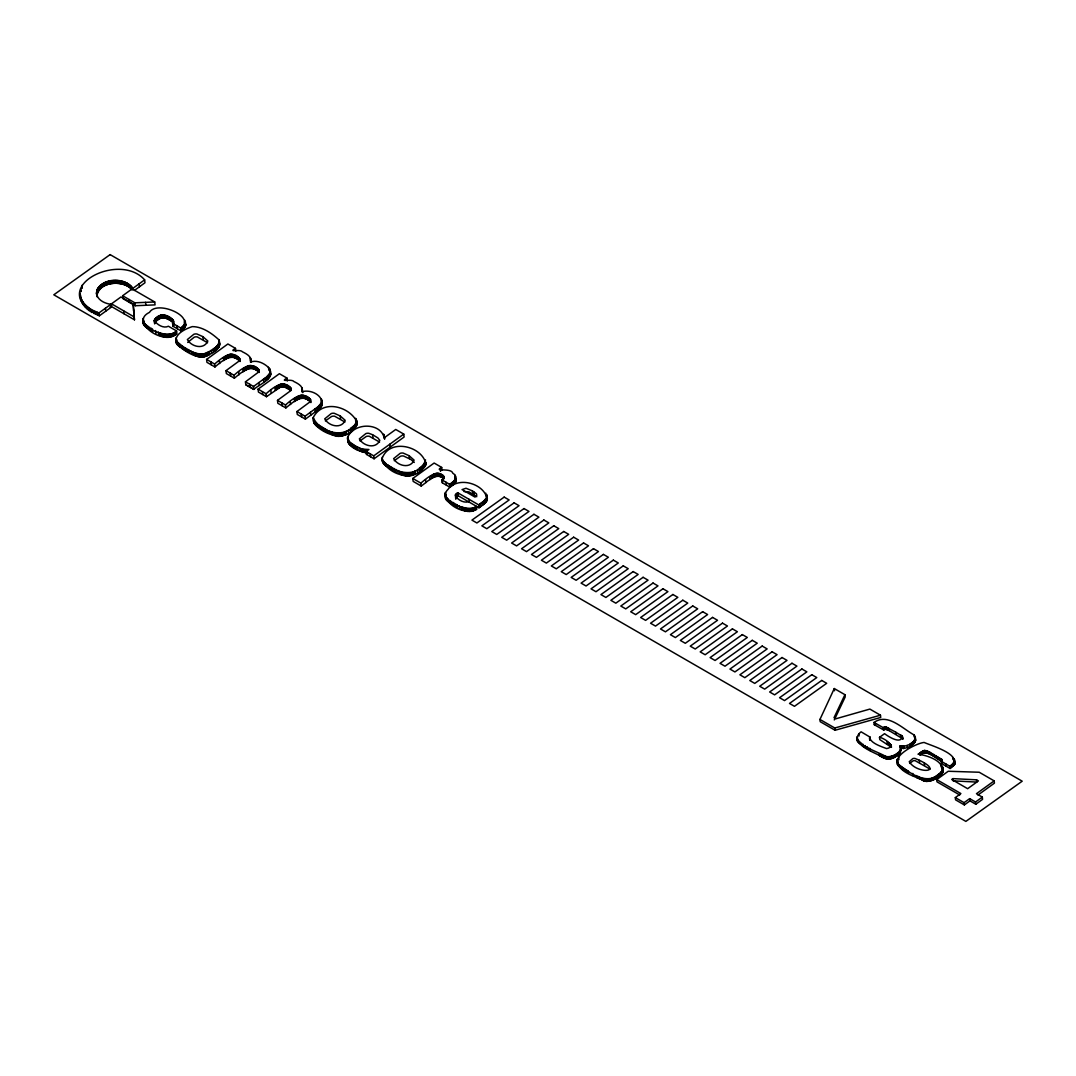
<?xml version="1.0" encoding="UTF-8"?>
<svg xmlns="http://www.w3.org/2000/svg" width="1076" height="1076" viewBox="0 0 1076 1076"><rect width="100%" height="100%" fill="white"/><g stroke="black" fill="none" stroke-linecap="round" stroke-linejoin="round"><path stroke-width="1.5" d="M96.517 293.277C98.817 277.514 124.964 276.303 132.738 288.462L144.641 279.854C118.306 250.21 44.17 289.847 99.342 315.819L111.231 307.211L110.895 304.293C104.816 303.499 97.311 300.137 96.517 293.277L96.934 296.734M96.853 296.196C99.073 280.876 123.431 279.558 132.227 289.995L131.877 287.077M80.391 294.73L80.7 299.088M142.826 320.218C145.126 332.242 166.215 342.76 176.921 333.883L176.585 330.964C167.399 341.859 128.555 322.612 149.483 312.376C157.029 299.626 196.921 316.963 180.781 328.032L181.118 330.951L185.166 327.01L185.677 324.454L184.332 321.98M443.594 475.861L443.944 478.78C436.17 471.49 427.293 482.075 421.187 486.029L420.837 483.111C426.311 478.699 437.932 467.697 444.254 477.085L441.994 479.923L442.344 482.842L449.876 487.186L455.444 482.438L455.619 478.659M870.121 737.181L869.906 739.938L870.121 737.181L861.096 731.815C846.651 742.951 878.944 751.694 885.467 756.388C891.426 758.15 903.168 752.541 899.886 745.816C905.642 747.833 918.366 741.929 914.237 735.016C902.751 728.869 887.673 712.581 874.008 722.467L874.277 724.713L883.53 729.905L885.723 729.259L889.206 730.631L902.697 738.782L902.105 736.159L895.609 732.07L886.503 727.282L883.275 727.658L874.008 722.467M856.94 739.279C861.567 749.205 875.232 752.339 884.015 758.082C888.13 759.858 892.919 758.849 896.442 756.213C903.611 755.191 897.599 746.004 903.41 748.492C907.848 747.928 917.021 744.256 915.232 738.27M214.958 366.956L214.608 364.038C221.091 358.577 231.609 349.054 239.464 358.227L239.8 361.146C231.959 351.973 221.427 361.496 214.958 366.956L206.928 362.33L206.592 359.411L227.897 343.984L235.483 348.355C227.574 352.955 239.961 348.651 242.477 351.839C246.229 353.668 252.578 356.855 250.426 362.074C257.218 359.626 264.575 363.392 269.269 368.234C275.577 378.954 259.45 383.944 253.896 389.391L245.785 384.737L245.449 381.819L258.079 372.457L259.06 369.929C251.757 360.164 240.284 369.566 234.017 375.268L234.366 378.187C240.768 372.995 250.91 363.379 258.818 372.027L258.482 369.108M313.25 417.542C319.935 433.346 348.247 440.407 356.721 421.375C348.893 406.257 322.571 399.061 313.25 417.542L313.977 423.11C324.105 436.493 351.946 443.46 356.707 422.424M313.977 423.11L313.587 420.46M382.088 458.685C389.055 437.905 422.357 445.8 425.975 464.079C417.461 483.514 387.199 475.888 382.088 458.685L382.881 462.895M382.437 461.604L382.491 460.246M347.588 437.461L349.377 441.832L355.685 446.177L362.182 449.163L368.92 449.486L366.136 451.49L366.472 454.408L374.071 458.78L404.119 437.017L403.769 434.099L395.739 429.472L384.172 437.851C380.729 422.343 353.87 422.317 347.588 437.461C346.835 447.011 358.671 451.53 366.472 452.566M949.826 766.247C965.925 755.661 931.13 745.628 924.149 742.453C916.752 742.978 889.516 756.737 899.617 765.251C911.345 774.37 929.879 787.013 941.836 771.169C944.701 760.853 926.382 755.083 918.03 754.195L924.19 750.523L928.722 751.653L941.702 759.374L941.204 761.27L949.826 766.247L950.095 768.493L954.896 763.799L953.861 760.49M897.586 758.822C895.891 772.353 916.389 776.737 926.127 781.391C932.367 781.445 945.898 775.702 942.078 767.968M468.464 501.725C463.917 503.474 456.412 499.318 455.377 494.987L457.717 492.768L458.053 495.686L479.022 507.791L484.267 503.918L487.172 500.165C486.096 484.173 458.228 475.31 447.872 489.526C436.789 499.91 468.88 513.454 476.439 506.339L476.789 509.257C465.8 515.283 446.258 506.218 444.899 493.776M487.172 500.165L486.863 495.202M455.659 498.309L458.053 495.686M270.426 375.766L270.237 370.238M309.982 398.833L310.318 401.751C302.396 393.117 292.269 402.72 285.866 407.925L285.517 405.006C291.771 399.304 303.257 389.889 310.56 399.653L309.579 402.182L296.936 411.543L297.285 414.462L305.382 419.115L318.483 409.553L321.926 405.504C323.97 395.215 310.439 389.001 301.912 391.798C304.078 386.593 297.729 383.392 293.977 381.576C291.448 378.375 279.061 382.693 286.969 378.079L279.397 373.708L258.079 389.135L258.428 392.054L266.458 396.694L280.123 387.333L284.629 387.051L290.991 390.561L290.641 387.642M321.926 405.504L321.105 400.877M181.118 330.951L172.927 326.216L172.59 323.298L173.653 321.455C170.169 314.192 157.809 312.121 154.312 320.621C157.096 324.602 163.417 328.799 168.421 326.243L176.585 330.964M154.648 323.54L154.541 319.72M143.727 320.85L143.216 323.674M449.876 487.186L449.539 484.267C453.843 482.478 458.86 476.359 452.821 473.238C451.328 467.441 432.727 472.082 441.698 467.414L434.126 463.043L412.807 478.47L413.157 481.389L421.187 486.029M176.276 340.89C183.404 347.602 193.196 354.515 203.431 354.058C209.228 351.57 220.499 347.427 218.778 339.666C211.649 333.17 202.288 326.606 192.281 326.62C185.099 328.987 173.007 334.461 176.625 343.809C183.754 350.52 193.532 357.434 203.781 356.976C210.291 354.3 221.737 349.781 219.289 340.85M382.545 459.977C392.632 473.776 419.062 479.493 425.558 459.936M81.359 290.399L81.009 291.556L80.673 288.637M446.177 494.678L445.276 498.04M187.708 342.464L194.205 337.191A3.914 2.529 -6.7 0 1 197.325 336.936L207.587 342.746M347.938 440.38L347.79 436.964M176.787 339.828L176.625 343.809M844.929 694.692L834.021 717.692L835.891 718.768L869.865 709.084L880.464 715.204L880.733 717.463L835.07 730.254L820.208 721.687L819.952 719.44L834.277 688.546L844.929 694.692L845.198 696.939L834.29 719.938M479.022 507.791L478.685 504.873L483.918 500.999L486.836 497.246M869.637 737.692C871.049 743.274 880.854 746.394 886.597 748.587C897.263 746.771 884.001 737.988 879.509 737.329L884.566 733.671C887.66 736.024 900.76 744.955 902.428 736.535M245.785 384.737L253.869 389.404L253.546 386.472L266.646 376.909L270.089 372.847M305.382 419.115L305.046 416.197L318.146 406.634L321.576 402.585M909.664 763.422L913.067 760.853A3.255 2.098 -6.7 0 1 915.151 760.665L930.094 769.125M154.89 322.639C159.49 315.268 169.214 317.46 173.814 323.54M172.927 326.216L173.734 325.275L173.223 320.244M325.369 420.918L331.556 416.493A3.914 2.529 -6.7 0 1 334.69 416.237L344.939 422.048M359.989 440.945L366.176 436.52A3.914 2.529 -6.7 0 1 369.31 436.264L379.572 442.075M394.273 460.703L400.46 456.278A3.914 2.529 -6.7 0 1 403.594 456.022L410.884 459.492L414.273 462.451M950.095 768.493L941.473 763.516L942.119 762.951M442.344 482.842L442.478 479.546M80.041 294.004C80.942 303.849 90.33 310.144 98.992 312.901L110.895 304.293M111.501 303.822L120.956 296.976L133.182 304.037L134.46 319.801L111.837 306.741L111.501 303.822L134.11 316.882L134.46 319.801M122.637 295.752L132.092 288.906L154.715 301.966L155.052 304.885L135.213 305.732L122.987 298.671L122.637 295.752L134.863 302.813L154.715 301.966M134.365 290.453L144.978 282.773L144.641 279.854M234.366 378.187L226.337 373.56L226 370.642L238.684 361.348L239.84 359.666L239.464 358.227M266.458 396.694L266.108 393.776C272.376 387.965 284.172 378.496 291.327 388.665L290.184 391.072L277.487 400.366L277.837 403.285L285.866 407.925M366.472 454.408L367.763 453.48M374.071 458.78L373.735 455.861L403.769 434.099M959.738 794.976L936.981 781.835L936.725 779.589L948.225 771.263L979.214 772.245L994.17 780.88L994.439 783.126L977.976 795.043M952.892 778.62L951.709 779.468L967.66 788.695L978.407 780.907L976.537 779.831L952.892 778.62L953.148 780.867L976.793 782.077L976.537 779.831M964.352 804.915L964.083 802.669L969.678 798.621L969.947 800.867L964.352 804.915L955.569 799.845L955.313 797.598L960.895 793.55L936.725 779.589M994.17 780.88L976.443 793.711L982.307 797.101L982.576 799.347L975.811 804.256L969.947 800.867M975.811 804.256L975.542 802.01L982.307 797.101M941.702 759.374L941.971 761.62C935.676 758.809 927.7 748.856 920.531 754.814L920.262 752.568M874.277 724.713L875.662 723.812M464.025 491.584L468.948 491.853L476.789 496.709M819.952 719.44L834.801 728.008L880.464 715.204M110.034 306.996L111.231 307.211M372.605 434.744L368.96 433.346A3.914 2.529 -6.7 0 0 365.84 433.601L359.344 438.873C363.217 446.042 375.901 449.459 379.801 440.353L377.878 437.919L372.605 434.744L372.955 437.663M919.308 760.248L914.882 758.419A3.255 2.098 -6.7 0 0 912.798 758.607L909.233 761.741C917.021 774.317 944.957 772.501 919.308 760.248L919.577 762.494M202.88 336.654L196.989 334.017A3.914 2.529 -6.7 0 0 193.855 334.273L187.372 339.545C191.246 346.728 203.929 350.13 207.829 341.025L202.88 336.654L203.23 339.572M340.231 415.941L334.34 413.319A3.914 2.529 -6.7 0 0 331.206 413.574L324.723 418.846C328.597 426.029 341.28 429.432 345.181 420.326L340.231 415.941L340.581 418.86M409.149 455.726L403.244 453.104A3.914 2.529 -6.7 0 0 400.124 453.359L393.628 458.632C397.501 465.814 410.185 469.217 414.099 460.111L409.149 455.726L409.485 458.645M472.418 490.898L466.002 488.248L462.048 489.607L474.987 497.085L476.803 495.39L476.439 493.79L472.418 490.898L472.767 493.817M245.449 381.819L253.546 386.472M296.936 411.543L305.046 416.197M366.136 451.49L373.735 455.861M172.59 323.298L180.781 328.032M441.994 479.923L449.539 484.267M457.717 492.768L478.685 504.873M891.184 745.09L891.453 747.336L879.778 739.589L879.509 737.329M969.678 798.621L975.542 802.01M206.592 359.411L214.608 364.038M226 370.642L234.017 375.268M258.079 389.135L266.108 393.776M277.487 400.366L285.517 405.006M412.807 478.47L420.837 483.111M955.313 797.598L964.083 802.669M355.524 420.689L355.954 421.241L355.618 418.322M383.702 436.708L384.63 438.551M269.605 371.153L270.695 374.26M301.764 389.7L302.719 392.014M250.264 359.962L251.219 362.276L250.869 359.357M425.625 462.209L425.975 464.079M219.114 342.585L219.639 343.769M487.051 497.489L487.374 498.847M954.587 759.79L954.963 763.395M954.291 759.239L954.896 763.799M954.035 758.768L954.304 761.028M954.452 761.889L954.721 764.135M954.264 762.279L954.52 764.525M954.008 762.615L954.264 764.861M953.699 763.005L953.968 765.251M952.663 757.262L952.919 759.508M953.39 763.341L953.645 765.587M953.013 763.731L953.282 765.977M952.273 764.35L952.542 766.596M951.413 765.076L951.682 767.322M950.686 765.614L950.955 767.861M945.844 763.947L946.113 766.193M941.85 759.535L942.119 761.781M942.764 767.403L943.235 770.793M942.468 766.704L943.101 771.667M941.392 759.131L941.661 761.378M942.307 766.394L942.563 768.641M942.657 769.838L942.926 772.084M941.487 761.028L941.756 763.274M942.038 766.031L942.307 768.277M942.442 770.308L942.71 772.555M941.043 758.849L941.473 763.516M942.159 770.712L942.428 772.958M941.836 771.169L942.105 773.429M940.989 764.834L941.244 767.08M941.473 771.573L941.742 773.819M939.469 757.827L939.738 760.073M941.056 772.03L941.325 774.276M940.209 772.77L940.478 775.016M937.64 756.63L937.909 758.876M939.227 773.644L939.482 775.89M938.353 774.29L938.622 776.536M935.986 755.648L936.241 757.894M937.344 775.043L937.613 777.289M934.035 754.505L934.304 756.751M936.604 775.567L936.86 777.813M935.73 776.159L935.986 778.405M932.435 753.617L932.704 755.863M934.963 776.63L935.232 778.876M934.076 777.168L934.331 779.414M930.565 752.568L930.834 754.814M933.282 777.558L933.551 779.818M929.718 752.151L929.987 754.397M932.367 778.029L932.623 780.275M928.722 751.653L928.992 753.913M931.547 778.325L931.816 780.571M927.848 751.29L928.104 753.536M930.592 778.674L930.861 780.92M926.813 750.86L927.082 753.106M926.396 750.739L926.665 752.985M929.745 778.863L930.014 781.109M925.911 750.577L926.167 752.837M925.441 750.523L925.71 752.77M928.763 779.078L929.032 781.324M924.889 750.456L925.158 752.702M924.566 750.497L924.835 752.743M927.875 779.132L928.144 781.378M924.19 750.523L924.445 752.783M923.854 750.618L924.109 752.864M923.464 750.725L923.719 752.971M926.853 779.199L927.108 781.445M926.396 779.172L926.651 781.418M922.804 751.035L923.06 753.281M924.297 763.153L924.566 765.399M925.858 779.145L926.127 781.391M925.387 779.078L925.656 781.324M922.038 751.398L922.293 753.644M924.849 778.997L925.118 781.243M921.433 751.774L921.702 754.034M924.365 778.876L924.634 781.122M920.747 752.232L921.002 754.478M923.813 778.755L924.069 781.001M923.316 778.594L923.585 780.84M919.698 752.971L919.967 755.217M922.751 778.405L923.006 780.651M921.258 777.787L921.527 780.033M915.246 736.683L915.663 740.503M915.125 736.361L915.515 741.041M919.536 777.06L919.805 779.306M915.003 739.346L915.273 741.593M913.887 734.679L914.156 736.925M914.654 739.898L914.909 742.144M914.183 740.476L914.452 742.722M918.164 776.361L918.433 778.607M913.591 741.108L913.847 743.355M912.851 741.781L913.12 744.027M916.564 775.554L916.833 777.8M912.004 742.507L912.26 744.753M911.009 743.274L911.278 745.52M909.892 744.094L910.162 746.354M912.771 773.415L913.026 775.662M907.202 745.466L907.458 747.712M908.332 770.927L908.601 773.173M903.961 746.179L904.23 748.425M906.786 770.026L907.055 772.272M902.562 736.751L902.912 739.212M902.105 736.159L902.508 738.566M901.917 735.971L902.172 738.217M903.154 746.246L903.41 748.492M901.661 735.769L901.93 738.015M901.352 735.54L901.607 737.786M902.334 746.206L902.603 748.452M900.975 735.285L901.244 737.531M904.97 768.977L905.239 771.223M900.545 735.002L900.814 737.248M901.822 746.166L902.078 748.425M904.109 768.439L904.378 770.685M901.284 746.112L901.553 748.358M900.747 746.018L901.015 748.264M900.666 747.013L901.177 750.631M903.1 767.82L903.369 770.066M900.504 746.677L900.773 748.923M900.208 745.897L900.572 748.587M900.182 750.55L900.451 752.797M902.266 767.242L902.522 769.488M901.284 766.569L901.54 768.815M900.504 765.964L900.773 768.21M898.393 752.433L898.648 754.679M898.702 757.383L898.971 759.629M899.617 765.251L899.886 767.511M895.609 732.07L895.878 734.316M898.985 764.632L899.24 766.879M897.25 753.24L897.518 755.487M898.245 763.906L898.5 766.152M897.801 763.274L898.07 765.52M897.303 759.266L897.572 761.512M897.115 759.777L897.371 762.037M897.29 762.534L897.545 764.794M896.173 753.967L896.442 756.213M896.94 760.221L897.411 764.471M895.165 754.599L895.42 756.845M894.196 755.137L894.465 757.383M893.309 755.594L893.564 757.84M892.461 755.957L892.73 758.203M888.951 728.385L889.206 730.631M890.941 744.727L891.197 746.973M890.511 744.269L890.767 746.515M888.225 728.022L888.494 730.268M891.654 756.253L891.923 758.499M889.906 743.731L890.161 745.991M887.579 727.726L887.835 729.972M889.112 743.126L889.381 745.372M890.847 756.468L891.116 758.715M887.001 727.484L887.27 729.73M890.04 756.63L890.309 758.876M886.503 727.282L886.758 729.528M888.144 742.44L888.413 744.686M886.073 727.147L886.328 729.393M885.709 727.067L885.978 729.313M889.233 756.724L889.489 758.97M885.454 727.013L885.723 729.259M885.185 726.999L885.454 729.246M887.001 741.66L887.27 743.906M884.902 727.026L885.171 729.272M888.413 756.737L888.682 758.997M884.62 727.08L884.875 729.326M884.311 727.161L884.58 729.407M887.606 756.697L887.861 758.943M884.001 727.295L884.257 729.541M883.652 727.457L883.921 729.703M887.081 756.67L887.35 758.916M883.275 727.658L883.53 729.905M886.557 756.603L886.826 758.849M886.019 756.509L886.288 758.755M885.467 756.388L885.736 758.634M884.916 756.24L885.185 758.486M884.351 756.065L884.62 758.311M883.746 755.836L884.015 758.082M883.046 755.54L883.315 757.8M882.266 755.191L882.522 757.437M881.392 754.76L881.648 757.006M880.424 754.276L880.693 756.522M879.374 753.711L879.643 755.957M869.852 737.45L870.107 739.696M869.475 737.907L869.744 740.153M869.812 748.291L870.067 750.55M867.35 746.878L867.619 749.125M865.158 745.56L865.427 747.807M863.234 744.336L863.49 746.583M861.553 743.207L861.822 745.453M860.141 742.171L860.397 744.417M858.823 733.738L859.092 735.997M858.971 741.23L859.24 743.476M858.056 740.342L858.325 742.588M857.37 739.481L857.639 741.727M856.684 737.033L857.182 740.893M834.277 688.546L834.546 690.792M834.801 728.008L835.07 730.254M486.715 494.57L487.28 499.452M486.54 497.838L486.877 500.757M485.774 493.185L486.123 496.103M486.191 498.524L486.54 501.443M485.733 499.103L486.07 502.021M485.195 499.775L485.545 502.694M484.603 500.34L484.953 503.259M483.918 500.999L484.267 503.918M482.519 502.089L482.855 505.007M480.878 503.366L481.228 506.285M479.869 504.066L480.205 506.984M475.686 506.769L476.036 509.688M473.696 491.651L474.032 494.57M474.812 507.267L475.162 510.185M474.045 507.603L474.395 510.522M473.158 507.993L473.494 510.912M472.324 508.235L472.66 511.154M471.355 508.491L471.691 511.409M470.414 508.598L470.75 511.517M468.988 499.277L469.338 502.21M469.311 508.733L469.647 511.651M468.383 508.679L468.719 511.598M467.293 508.625L467.643 511.544M466.325 508.423L466.675 511.342M465.209 508.195L465.558 511.113M464.24 507.885L464.576 510.804M463.11 507.522L463.447 510.441M462.142 507.132L462.492 510.051M461.039 506.688L461.375 509.607M459.25 505.787L459.6 508.706M455.525 476.17L456.103 480.837M455.646 478.295L455.995 481.214M457.287 493.09L457.623 496.009M455.525 478.739L455.861 481.658M454.731 474.96L455.081 477.879M455.323 479.102L455.673 482.021M455.094 479.519L455.444 482.438M456.775 493.454L457.125 496.372M456.399 493.79L456.735 496.709M454.502 480.205L454.852 483.124M455.955 494.193L456.291 497.112M457.192 504.752L457.529 507.67M455.686 494.556L456.036 497.475M453.816 481.012L454.166 483.931M455.377 494.987L455.794 499.264M453.063 481.644L453.413 484.563M455.74 503.931L456.09 506.85M452.189 482.384L452.525 485.303M454.072 502.976L454.408 505.895M451.395 482.976L451.732 485.895M452.835 502.236L453.171 505.155M450.467 483.649L450.804 486.567M450.037 483.944L450.387 486.863M451.382 501.389L451.732 504.308M450.064 500.501L450.414 503.42M448.531 499.479L448.88 502.398M446.056 482.263L446.392 485.182M447.939 498.995L448.288 501.914M447.253 498.43L447.589 501.349M446.755 497.932L447.091 500.851M446.163 497.341L446.513 500.259M443.245 475.579L443.581 478.497M445.329 492.445L445.679 495.363M445.8 496.83L446.136 499.748M445.101 493.171L445.451 496.09M442.828 475.242L443.178 478.161M445.168 495.727L445.706 499.156M441.698 467.414L442.048 470.333M442.344 474.933L442.693 477.852M441.779 474.57L442.128 477.488M440.232 468.477L440.568 471.396M440.958 474.18L441.308 477.098M440.003 473.722L440.34 476.641M439.237 473.534L439.586 476.453M438.349 473.305L438.685 476.224M437.636 473.279L437.972 476.197M436.802 473.252L437.138 476.17M436.116 473.373L436.466 476.291M435.336 473.507L435.672 476.426M434.677 473.749L435.013 476.668M433.91 474.032L434.26 476.95M433.265 474.381L433.615 477.3M432.512 474.785L432.861 477.704M431.194 475.673L431.543 478.591M429.674 476.708L430.01 479.627M425.464 461.725L425.8 464.644M425.262 462.384L425.612 465.303M425.074 462.761L425.423 465.679M424.859 463.191L425.195 466.11M424.59 463.541L424.939 466.459M424.28 463.958L424.63 466.876M425.585 479.667L425.935 482.586M423.608 464.644L423.944 467.562M422.814 465.424L423.15 468.342M422.007 466.056L422.357 468.975M421.079 466.796L421.415 469.714M420.259 467.387L420.608 470.306M419.304 468.073L419.653 470.992M417.421 469.378L417.757 472.297M415.215 470.885L415.551 473.803M414.421 471.328L414.771 474.247M413.493 471.853L413.843 474.772M412.659 472.203L412.996 475.121M411.678 472.62L412.014 475.538M410.763 472.862L411.113 475.78M409.7 473.144L410.05 476.063M408.705 473.252L409.041 476.17M407.535 473.373L407.885 476.291M406.62 473.319L406.97 476.238M405.558 473.252L405.908 476.17M404.616 473.036L404.966 475.955M403.527 472.794L403.877 475.713M402.585 472.485L402.922 475.404M401.483 472.108L401.819 475.027M400.554 471.718L400.891 474.637M399.465 471.261L399.815 474.18M397.743 470.36L398.08 473.279M395.739 469.324L396.076 472.243M394.327 468.517L394.677 471.436M389.889 444.159L390.238 447.078M392.7 467.562L393.036 470.481M391.274 466.755L391.624 469.674M389.62 465.8L389.956 468.719M388.059 464.819L388.409 467.737M384.051 434.919L384.643 439.196M383.836 434.516L384.172 437.434M383.648 434.166L383.998 437.085M386.257 463.662L386.593 466.58M385.544 463.11L385.894 466.029M384.724 462.478L385.074 465.397M384.145 461.913L384.482 464.832M383.46 461.241L383.796 464.16M383.029 460.662L383.379 463.581M382.155 457.327L382.679 462.303M370.225 453.843L370.561 456.762M365.625 449.674L365.975 452.592M365.168 449.647L365.504 452.566M364.616 449.62L364.966 452.539M364.065 449.553L364.401 452.471M363.406 449.459L363.755 452.377M362.841 449.324L363.19 452.243M362.182 449.163L362.531 452.081M361.079 448.759L361.428 451.678M356.64 420.151L357.017 423.635M356.721 421.375L357.057 424.294M359.801 448.288L360.137 451.207M356.129 418.967L356.896 424.859M356.358 422.599L356.694 425.518M356.169 422.976L356.506 425.894M355.941 423.406L356.29 426.325M355.685 423.756L356.022 426.674M355.376 424.173L355.712 427.091M357.582 447.226L357.931 450.145M354.69 424.859L355.04 427.777M356.707 446.742L357.057 449.66M353.896 425.639L354.246 428.557M355.685 446.177L356.035 449.095M353.103 426.271L353.439 429.19M354.475 445.451L354.824 448.369M352.161 427.011L352.511 429.929M351.354 427.602L351.691 430.521M353.062 444.617L353.412 447.535M350.399 428.288L350.736 431.207M351.865 443.796L352.215 446.715M350.48 442.828L350.83 445.746M348.503 429.593L348.853 432.512M349.969 442.37L350.319 445.289M349.377 441.832L349.713 444.751M348.947 441.362L349.296 444.28M348.463 440.797L348.812 443.715M348.167 440.286L348.503 443.204M347.548 438.04L348.167 442.613M346.311 431.099L346.647 434.018M345.517 431.543L345.853 434.462M344.589 432.068L344.925 434.986M343.742 432.418L344.091 435.336M342.76 432.834L343.109 435.753M341.859 433.077L342.195 435.995M340.796 433.359L341.132 436.278M339.787 433.467L340.137 436.385M338.631 433.588L338.967 436.506M337.716 433.534L338.052 436.452M336.654 433.467L336.99 436.385M335.712 433.251L336.048 436.17M334.623 433.009L334.959 435.928M333.668 432.7L334.017 435.619M332.565 432.323L332.914 435.242M331.637 431.933L331.986 434.852M330.561 431.476L330.897 434.395M328.826 430.575L329.175 433.493M326.822 429.539L327.171 432.458M325.423 428.732L325.759 431.651M321.737 399.976L322.181 403.998M321.361 398.94L322.06 404.684M321.213 403.258L321.549 406.177M323.782 427.777L324.132 430.696M320.782 404.038L321.132 406.957M320.231 404.657L320.567 407.575M322.37 426.97L322.706 429.889M319.572 405.383L319.922 408.302M318.913 405.961L319.263 408.88M320.702 426.015L321.051 428.934M318.146 406.634L318.483 409.553M319.155 425.033L319.491 427.952M316.68 407.737L317.03 410.655M317.339 423.877L317.689 426.795M314.986 409.001L315.322 411.92M316.64 423.325L316.976 426.244M315.819 422.693L316.156 425.612M315.228 422.128L315.577 425.047M314.542 421.456L314.891 424.374M314.125 420.877L314.474 423.796M313.21 418.268L313.519 421.819M310.56 399.653L310.897 402.572M310.291 399.277L310.628 402.195M309.484 398.416L309.821 401.335M308.906 397.945L309.242 400.864M310.399 412.323L310.735 415.242M308.166 397.474L308.516 400.393M307.319 396.936L307.655 399.855M306.418 396.479L306.754 399.398M305.369 395.941L305.705 398.873M304.562 395.672L304.911 398.591M303.634 395.349L303.983 398.268M302.047 387.885L302.692 392.605M302.907 395.255L303.244 398.174M302.06 395.134L302.396 398.053M301.374 395.188L301.71 398.107M300.581 395.255L300.917 398.174M299.908 395.457L300.244 398.376M299.115 395.686L299.464 398.604M301.293 414.045L301.643 416.963M298.429 396.022L298.778 398.94M297.635 396.425L297.971 399.344M296.895 396.883L297.245 399.801M296.048 397.407L296.398 400.326M295.241 397.972L295.591 400.904M294.299 398.645L294.649 401.563M290.278 387.266L290.614 390.185M289.242 386.58L289.592 389.499M290.251 401.577L290.587 404.495M288.045 385.786L288.395 388.705M286.969 378.079L287.319 380.998M287.131 385.316L287.467 388.234M286.055 384.764L286.391 387.683M285.234 384.468L285.584 387.387M284.293 384.132L284.629 387.051M283.553 384.024L283.903 386.943M282.706 383.89L283.042 386.809M282.02 383.93L282.369 386.849M281.226 383.984L281.562 386.903M280.554 384.186L280.903 387.104M279.773 384.414L280.123 387.333M281.804 402.868L282.154 405.786M279.087 384.751L279.424 387.669M278.281 385.141L278.63 388.059M277.541 385.611L277.89 388.53M276.68 386.15L277.03 389.068M275.859 386.728L276.196 389.647M274.905 387.414L275.241 390.332M269.861 369.202L270.574 374.959M269.538 368.678L269.888 371.597M269.713 373.52L270.063 376.439M268.475 367.32L268.825 370.238M269.296 374.3L269.632 377.219M270.843 390.346L271.179 393.265M268.731 374.919L269.067 377.837M268.085 375.645L268.422 378.564M267.413 376.223L267.763 379.142M266.646 376.909L266.996 379.828M265.194 377.999L265.53 380.917M263.486 379.277L263.835 382.195M262.396 391.637L262.746 394.556M258.791 369.552L259.141 372.471M257.984 368.691L258.334 371.61M257.406 368.207L257.756 371.126M258.899 382.599L259.235 385.517M256.68 367.75L257.016 370.669M255.819 367.212L256.169 370.131M254.918 366.755L255.268 369.673M253.869 366.217L254.218 369.135M253.075 365.948L253.411 368.866M252.134 365.625L252.483 368.543M250.56 358.16L251.044 361.63M251.407 365.517L251.757 368.436M250.21 357.555L250.56 360.473M250.56 365.396L250.91 368.315M249.874 365.463L250.224 368.382M249.081 365.517L249.43 368.436M248.408 365.719L248.758 368.638M247.628 365.961L247.964 368.88M249.807 384.32L250.143 387.239M246.942 366.297L247.278 369.216M246.135 366.687L246.485 369.606M245.409 367.145L245.745 370.063M244.561 367.683L244.898 370.601M243.754 368.248L244.091 371.166M242.813 368.907L243.149 371.825M239.652 358.604L240.002 361.523M239.141 357.905L239.491 360.823M238.778 357.528L239.114 360.447M237.756 356.855L238.092 359.774M238.751 371.852L239.087 374.771M236.559 356.062L236.895 358.98M235.483 348.355L235.819 351.274M235.631 355.591L235.98 358.51M234.555 355.026L234.891 357.945M233.734 354.744L234.084 357.662M232.793 354.407L233.142 357.326M232.066 354.286L232.403 357.205M231.206 354.152L231.555 357.071M230.52 354.206L230.869 357.124M229.726 354.26L230.076 357.178M229.054 354.448L229.403 357.366M228.273 354.69L228.623 357.609M230.318 373.13L230.654 376.049M227.587 355.026L227.937 357.945M226.794 355.416L227.13 358.335M226.054 355.874L226.39 358.792M225.193 356.425L225.53 359.344M224.359 357.003L224.709 359.922M223.404 357.676L223.741 360.595M219.02 340.204L219.706 344.993M218.778 339.666L219.544 345.557M219.006 343.298L219.343 346.216M218.805 343.674L219.154 346.593M218.589 344.105L218.926 347.023M218.32 344.454L218.67 347.373M218.024 344.871L218.361 347.79M219.343 360.621L219.692 363.54M217.339 345.557L217.688 348.476M216.545 346.337L216.895 349.256M215.751 346.97L216.088 349.902M214.81 347.709L215.16 350.628M213.989 348.301L214.339 351.22M213.048 348.987L213.384 351.919M211.152 350.292L211.501 353.21M210.909 361.899L211.246 364.818M208.946 351.798L209.295 354.717M208.152 352.242L208.502 355.161M207.238 352.767L207.574 355.685M206.39 353.116L206.74 356.035M205.408 353.533L205.758 356.452M204.494 353.775L204.844 356.694M203.431 354.058L203.781 356.976M202.436 354.165L202.786 357.084M201.266 354.286L201.615 357.205M200.365 354.233L200.701 357.151M199.302 354.165L199.638 357.084M198.361 353.95L198.697 356.869M197.258 353.708L197.607 356.64M196.316 353.399L196.666 356.317M195.213 353.022L195.563 355.954M194.285 352.632L194.635 355.551M193.209 352.175L193.546 355.093M191.474 351.274L191.824 354.192M189.47 350.238L189.806 353.157M185.341 321.536L185.677 325.046M184.884 320.285L185.677 325.732M185.099 323.405L185.435 326.324M188.071 349.431L188.408 352.35M184.83 324.091L185.166 327.01M184.467 324.602L184.803 327.521M184.05 325.194L184.386 328.113M186.43 348.476L186.78 351.395M183.606 325.638L183.956 328.557M183.095 326.176L183.431 329.095M185.005 347.669L185.354 350.588M182.019 327.037L182.369 329.955M183.35 346.714L183.7 349.633M181.804 345.732L182.14 348.651M179.988 344.576L180.324 347.494M179.288 344.024L179.625 346.943M177.002 325.84L177.338 328.772M178.468 343.392L178.804 346.311M177.876 342.827L178.226 345.746M177.19 342.155L177.54 345.073M175.724 331.529L176.074 334.448M176.773 341.576L177.11 344.495M176.141 337.622L176.491 340.541M175.859 338.967L176.41 343.217M173.465 320.621L173.855 324.858M174.729 332.188L175.065 335.107M172.927 319.828L173.276 322.746M172.564 319.478L172.913 322.397M172.954 322.867L173.303 325.786M172.147 319.088L172.483 322.006M173.814 332.686L174.164 335.604M171.703 318.765L172.039 321.684M171.192 318.388L171.528 321.307M172.765 333.264L173.101 336.183M170.25 317.824L170.586 320.742M171.756 333.627L172.106 336.546M169.147 317.178L169.497 320.097M168.542 316.828L168.878 319.747M170.586 334.071L170.936 336.99M170.048 334.192L170.385 337.111M167.829 316.438L168.165 319.357M169.403 334.34L169.739 337.259M167.049 316.062L167.399 318.98M168.811 334.407L169.161 337.326M166.148 315.618L166.498 318.536M168.125 334.501L168.461 337.42M165.314 315.322L165.664 318.24M167.479 334.515L167.816 337.434M164.346 314.959L164.695 317.877M166.726 334.542L167.062 337.461M163.942 314.878L164.292 317.797M166.094 334.501L166.444 337.42M163.471 314.77L163.821 317.689M163.095 314.743L163.444 317.662M165.368 334.448L165.717 337.366M162.651 314.703L163.001 317.622M162.301 314.743L162.651 317.662M164.762 334.354L165.112 337.272M161.884 314.784L162.234 317.702M164.063 334.233L164.413 337.151M161.534 314.891L161.871 317.81M163.485 334.098L163.834 337.017M161.104 314.999L161.454 317.918M162.812 333.923L163.162 336.842M160.405 315.322L160.741 318.24M159.571 315.685L159.921 318.604M161.736 333.533L162.072 336.452M158.925 316.088L159.275 319.007M160.472 333.076L160.808 335.994M158.172 316.546L158.522 319.464M157.647 316.909L157.997 319.828M159.477 332.618L159.826 335.537M157.042 317.339L157.378 320.258M156.598 317.676L156.948 320.594M158.333 332.067L158.67 334.986M156.087 318.066L156.437 320.984M155.67 318.429L156.02 321.347M155.2 318.859L155.536 321.778M154.89 319.263L155.24 322.181M154.433 320.137L154.783 323.056M155.576 330.561L155.926 333.479M154.379 320.877L154.715 323.795M152.375 328.812L152.711 331.731M151.07 328.046L151.407 330.964M149.551 327.158L149.887 330.076M145.542 302.356L145.892 305.275M148.206 326.27L148.555 329.189M146.659 325.234L147.008 328.153M146.067 324.75L146.403 327.669M145.368 324.185L145.704 327.104M144.857 323.674L145.193 326.593M144.251 323.082L144.601 326.001M143.861 322.558L144.197 325.477M139.14 283.835L139.49 286.754M143.081 318.442L143.431 321.361M142.92 319.061L143.74 324.858M142.772 319.585L143.498 324.32M134.863 302.813L135.213 305.732M131.353 286.472L131.702 289.39M130.747 285.759L131.084 288.677M133.612 309.969L133.949 312.887M130.088 285.194L130.438 288.112M129.335 284.535L129.671 287.453M128.555 284.024L128.891 286.942M127.641 283.418L127.99 286.337M129.214 299.545L129.564 302.464M126.968 283.069L127.304 285.987M126.174 282.652L126.511 285.57M125.448 282.356L125.798 285.274M124.614 282.006L124.964 284.925M123.861 281.764L124.211 284.683M122.987 281.468L123.337 284.387M122.207 281.28L122.543 284.199M121.292 281.051L121.642 283.97M120.499 280.903L120.835 283.822M123.659 310.843L124.009 313.775M119.571 280.728L119.907 283.647M118.75 280.648L119.086 283.566M117.795 280.54L118.145 283.459M116.975 280.5L117.311 283.418M116.02 280.446L116.356 283.365M115.186 280.459L115.535 283.378M114.217 280.473L114.567 283.391M113.397 280.527L113.747 283.445M112.442 280.594L112.792 283.513M111.635 280.715L111.971 283.634M110.68 280.836L111.03 283.755M109.886 280.997L110.223 283.916M108.958 281.186L109.295 284.104M108.178 281.401L108.528 284.32M107.277 281.643L107.627 284.562M106.537 281.912L106.874 284.831M105.663 282.208L106.013 285.127M104.95 282.531L105.3 285.449M104.13 282.88L104.466 285.799M103.457 283.244L103.794 286.162M102.677 283.661L103.014 286.579M105.394 308.274L105.744 311.193M102.059 284.077L102.395 286.996M101.332 284.548L101.669 287.467M100.767 284.992L101.117 287.911M100.122 285.517L100.472 288.435M99.651 285.987L99.987 288.906M99.086 286.539L99.436 289.457M98.696 287.023L99.032 289.942M98.225 287.601L98.575 290.52M97.916 288.099L98.252 291.018M97.539 288.691L97.889 291.609M97.311 289.215L97.647 292.134M97.028 289.821L97.378 292.739M96.867 290.345L97.217 293.264M96.692 290.964L96.948 294.421M96.517 292.121L96.853 295.577M98.992 312.901L99.342 315.819M97.203 312.228L97.539 315.147M95.105 311.435L95.441 314.353M93.424 310.587L93.773 313.506M91.473 309.606L91.823 312.524M90.303 308.866L90.653 311.784M88.945 307.992L89.295 310.91M87.923 307.185L88.259 310.103M86.726 306.243L87.062 309.162M85.838 305.382L86.188 308.301M84.816 304.387L85.165 307.306M81.991 285.355L82.327 288.274M84.076 303.486L84.426 306.404M83.229 302.423L83.565 305.342M82.637 301.495L82.973 304.414M81.951 300.392L82.301 303.311M81.507 299.437L81.857 302.356M80.996 298.308L81.332 301.226M80.041 292.995L80.377 295.913M80.7 297.312L81.036 300.231M133.182 304.037L134.11 316.882M110.129 254.609L53.8 294.811L965.871 821.392L1022.2 781.189L110.129 254.609M504.173 497.099L471.934 520.111L476.897 522.976L509.136 499.963L504.173 497.099M514.099 502.828L481.86 525.841L486.823 528.706L519.062 505.693L514.099 502.828M524.012 508.558L491.786 531.571L496.749 534.436L528.975 511.423L524.012 508.558M533.938 514.288L501.712 537.301L506.675 540.165L538.901 517.153L533.938 514.288M543.864 520.017L511.625 543.03L516.588 545.895L548.827 522.882L543.864 520.017M553.79 525.747L521.551 548.76L526.514 551.625L558.753 528.612L553.79 525.747M563.716 531.477L531.477 554.49L536.44 557.355L568.679 534.342L563.716 531.477M573.643 537.206L541.403 560.219L546.366 563.084L578.606 540.071L573.643 537.206M583.555 542.936L551.329 565.949L556.292 568.814L588.518 545.801L583.555 542.936M593.481 548.666L561.255 571.679L566.218 574.544L598.444 551.531L593.481 548.666M603.407 554.396L571.168 577.409L576.131 580.26L608.37 557.26L603.407 554.396M613.333 560.125L581.094 583.125L586.057 585.99L618.296 562.977L613.333 560.125M623.26 565.841L591.02 588.854L595.983 591.719L628.223 568.706L623.26 565.841M633.186 571.571L600.946 594.584L605.909 597.449L638.149 574.436L633.186 571.571M643.098 577.301L610.872 600.314L615.835 603.179L648.061 580.166L643.098 577.301M653.024 583.031L620.798 606.044L625.761 608.908L657.987 585.895L653.024 583.031M662.95 588.76L630.711 611.773L635.674 614.638L667.914 591.625L662.95 588.76M672.877 594.49L640.637 617.503L645.6 620.368L677.84 597.355L672.877 594.49M682.803 600.22L650.563 623.233L655.526 626.097L687.766 603.085L682.803 600.22M692.729 605.949L660.489 628.962L665.452 631.827L697.692 608.814L692.729 605.949M702.641 611.679L670.415 634.692L675.378 637.557L707.605 614.544L702.641 611.679M712.568 617.409L680.341 640.422L685.304 643.287L717.531 620.274L712.568 617.409M722.494 623.139L690.254 646.151L695.217 649.016L727.457 626.003L722.494 623.139M732.42 628.868L700.18 651.881L705.143 654.746L737.383 631.733L732.42 628.868M742.346 634.598L710.106 657.611L715.069 660.476L747.309 637.463L742.346 634.598M752.272 640.328L720.032 663.341L724.995 666.205L757.235 643.192L752.272 640.328M762.185 646.057L729.958 669.07L734.921 671.935L767.148 648.922L762.185 646.057M772.111 651.787L739.885 674.8L744.848 677.665L777.074 654.652L772.111 651.787M782.037 657.517L749.797 680.53L754.76 683.394L787 660.382L782.037 657.517M791.963 663.246L759.723 686.259L764.686 689.124L796.926 666.111L791.963 663.246M801.889 668.976L769.649 691.989L774.612 694.854L806.852 671.841L801.889 668.976M811.815 674.706L779.575 697.719L784.538 700.584L816.778 677.571L811.815 674.706M821.728 680.435L789.502 703.448L794.465 706.313L826.691 683.3L821.728 680.435"/></g></svg>
